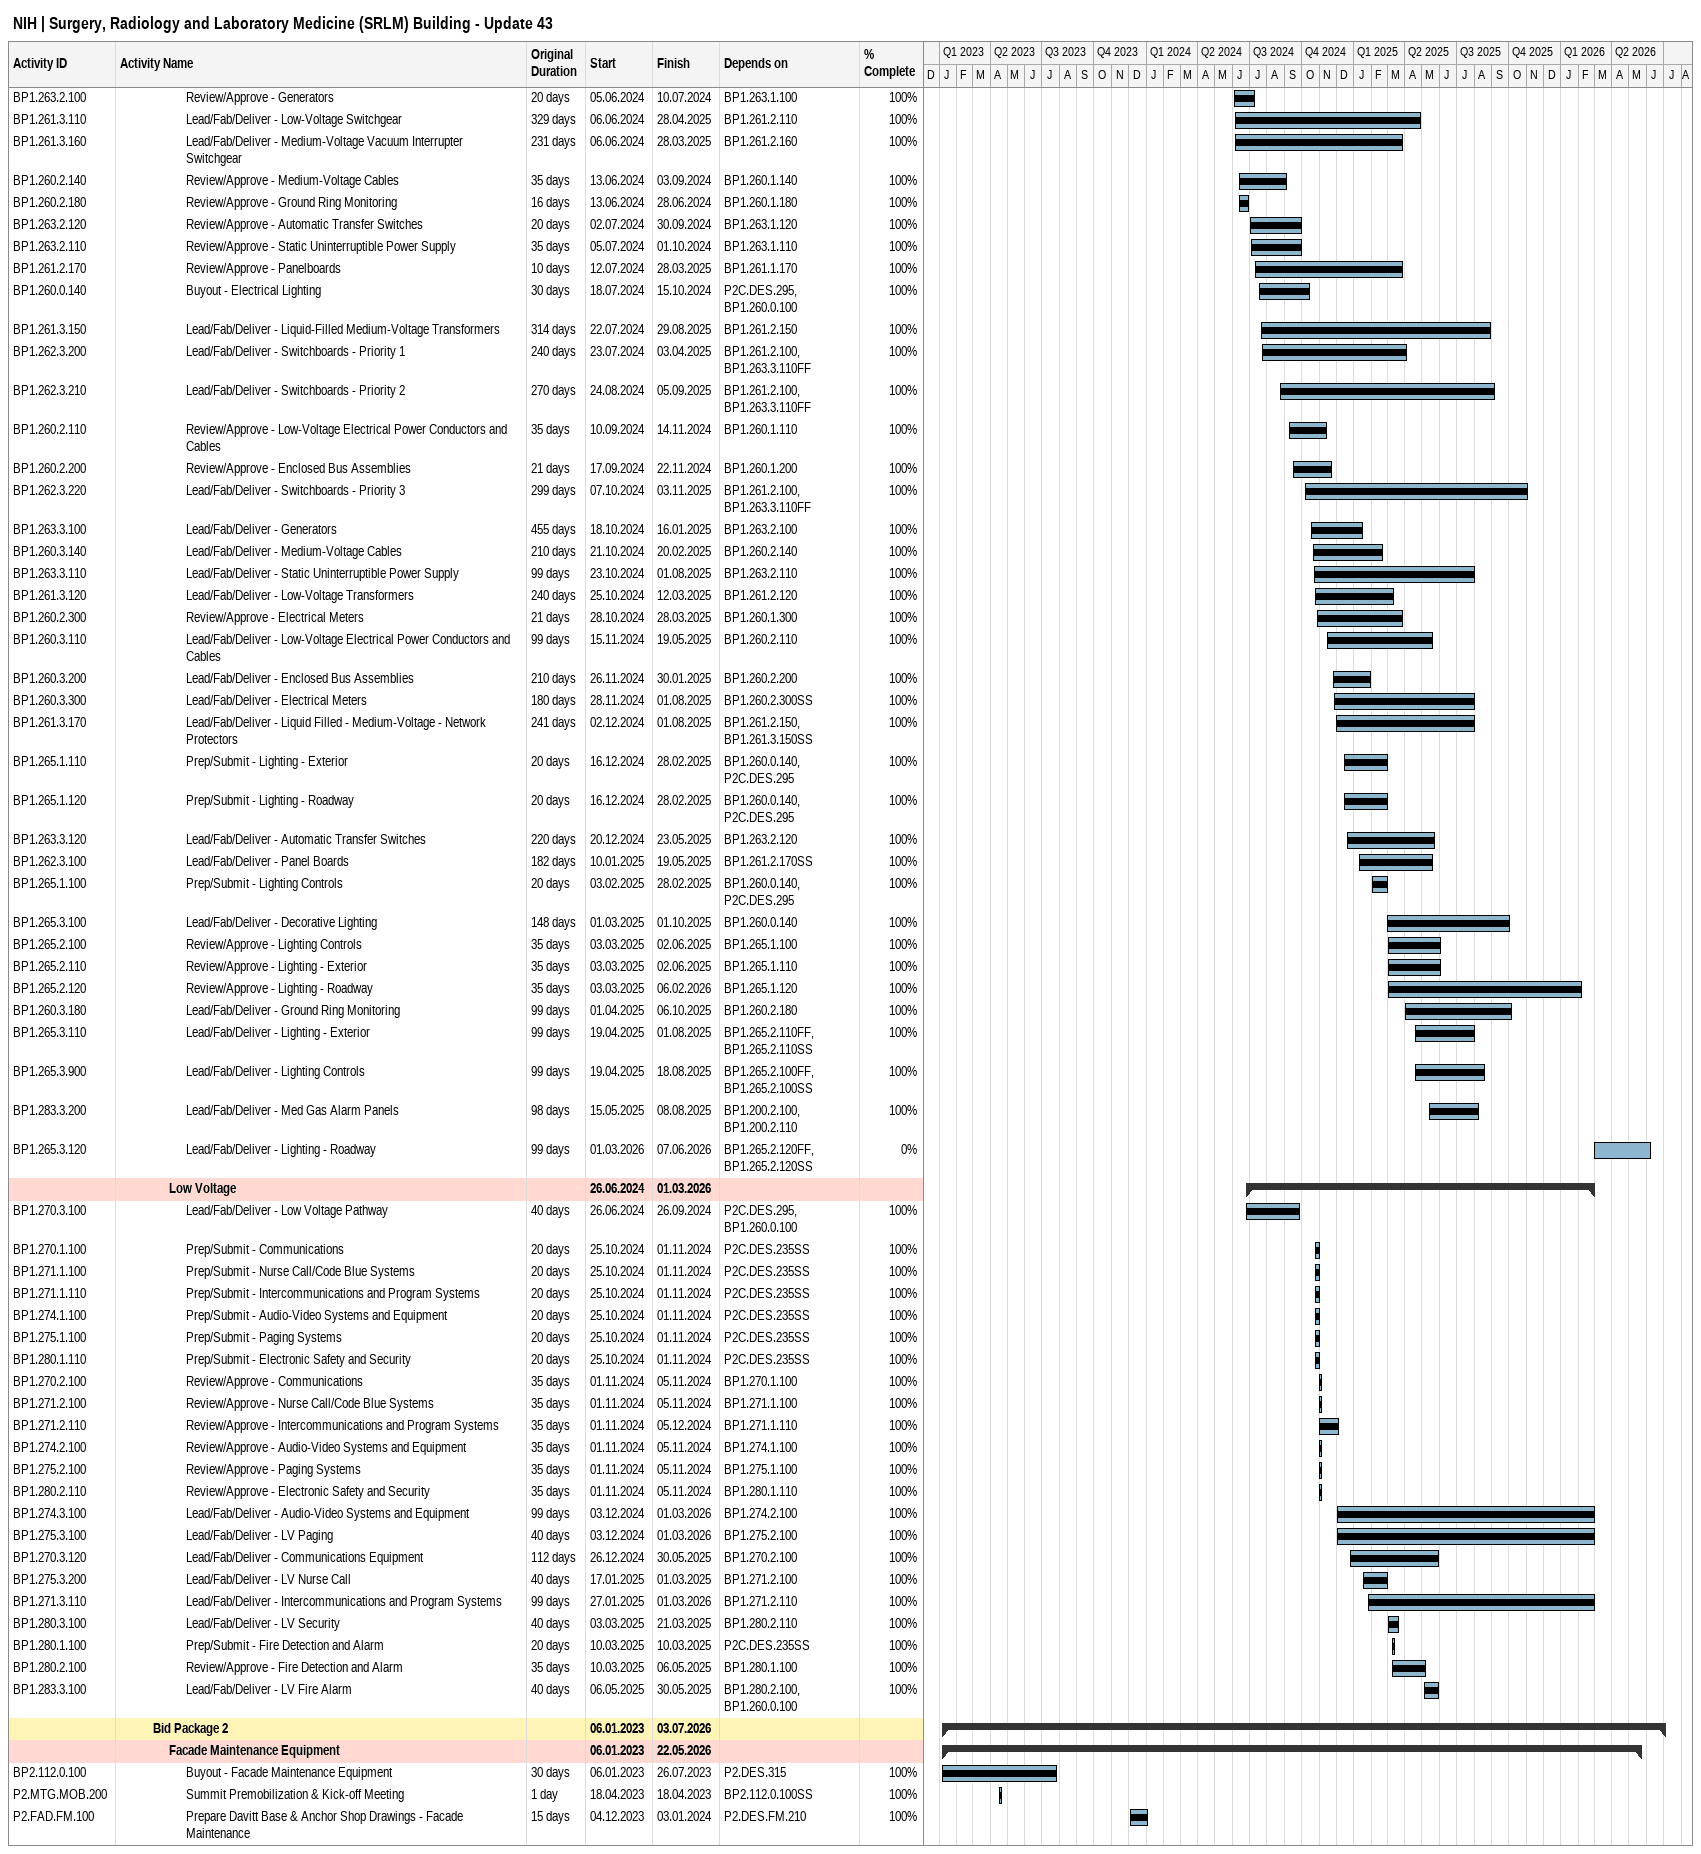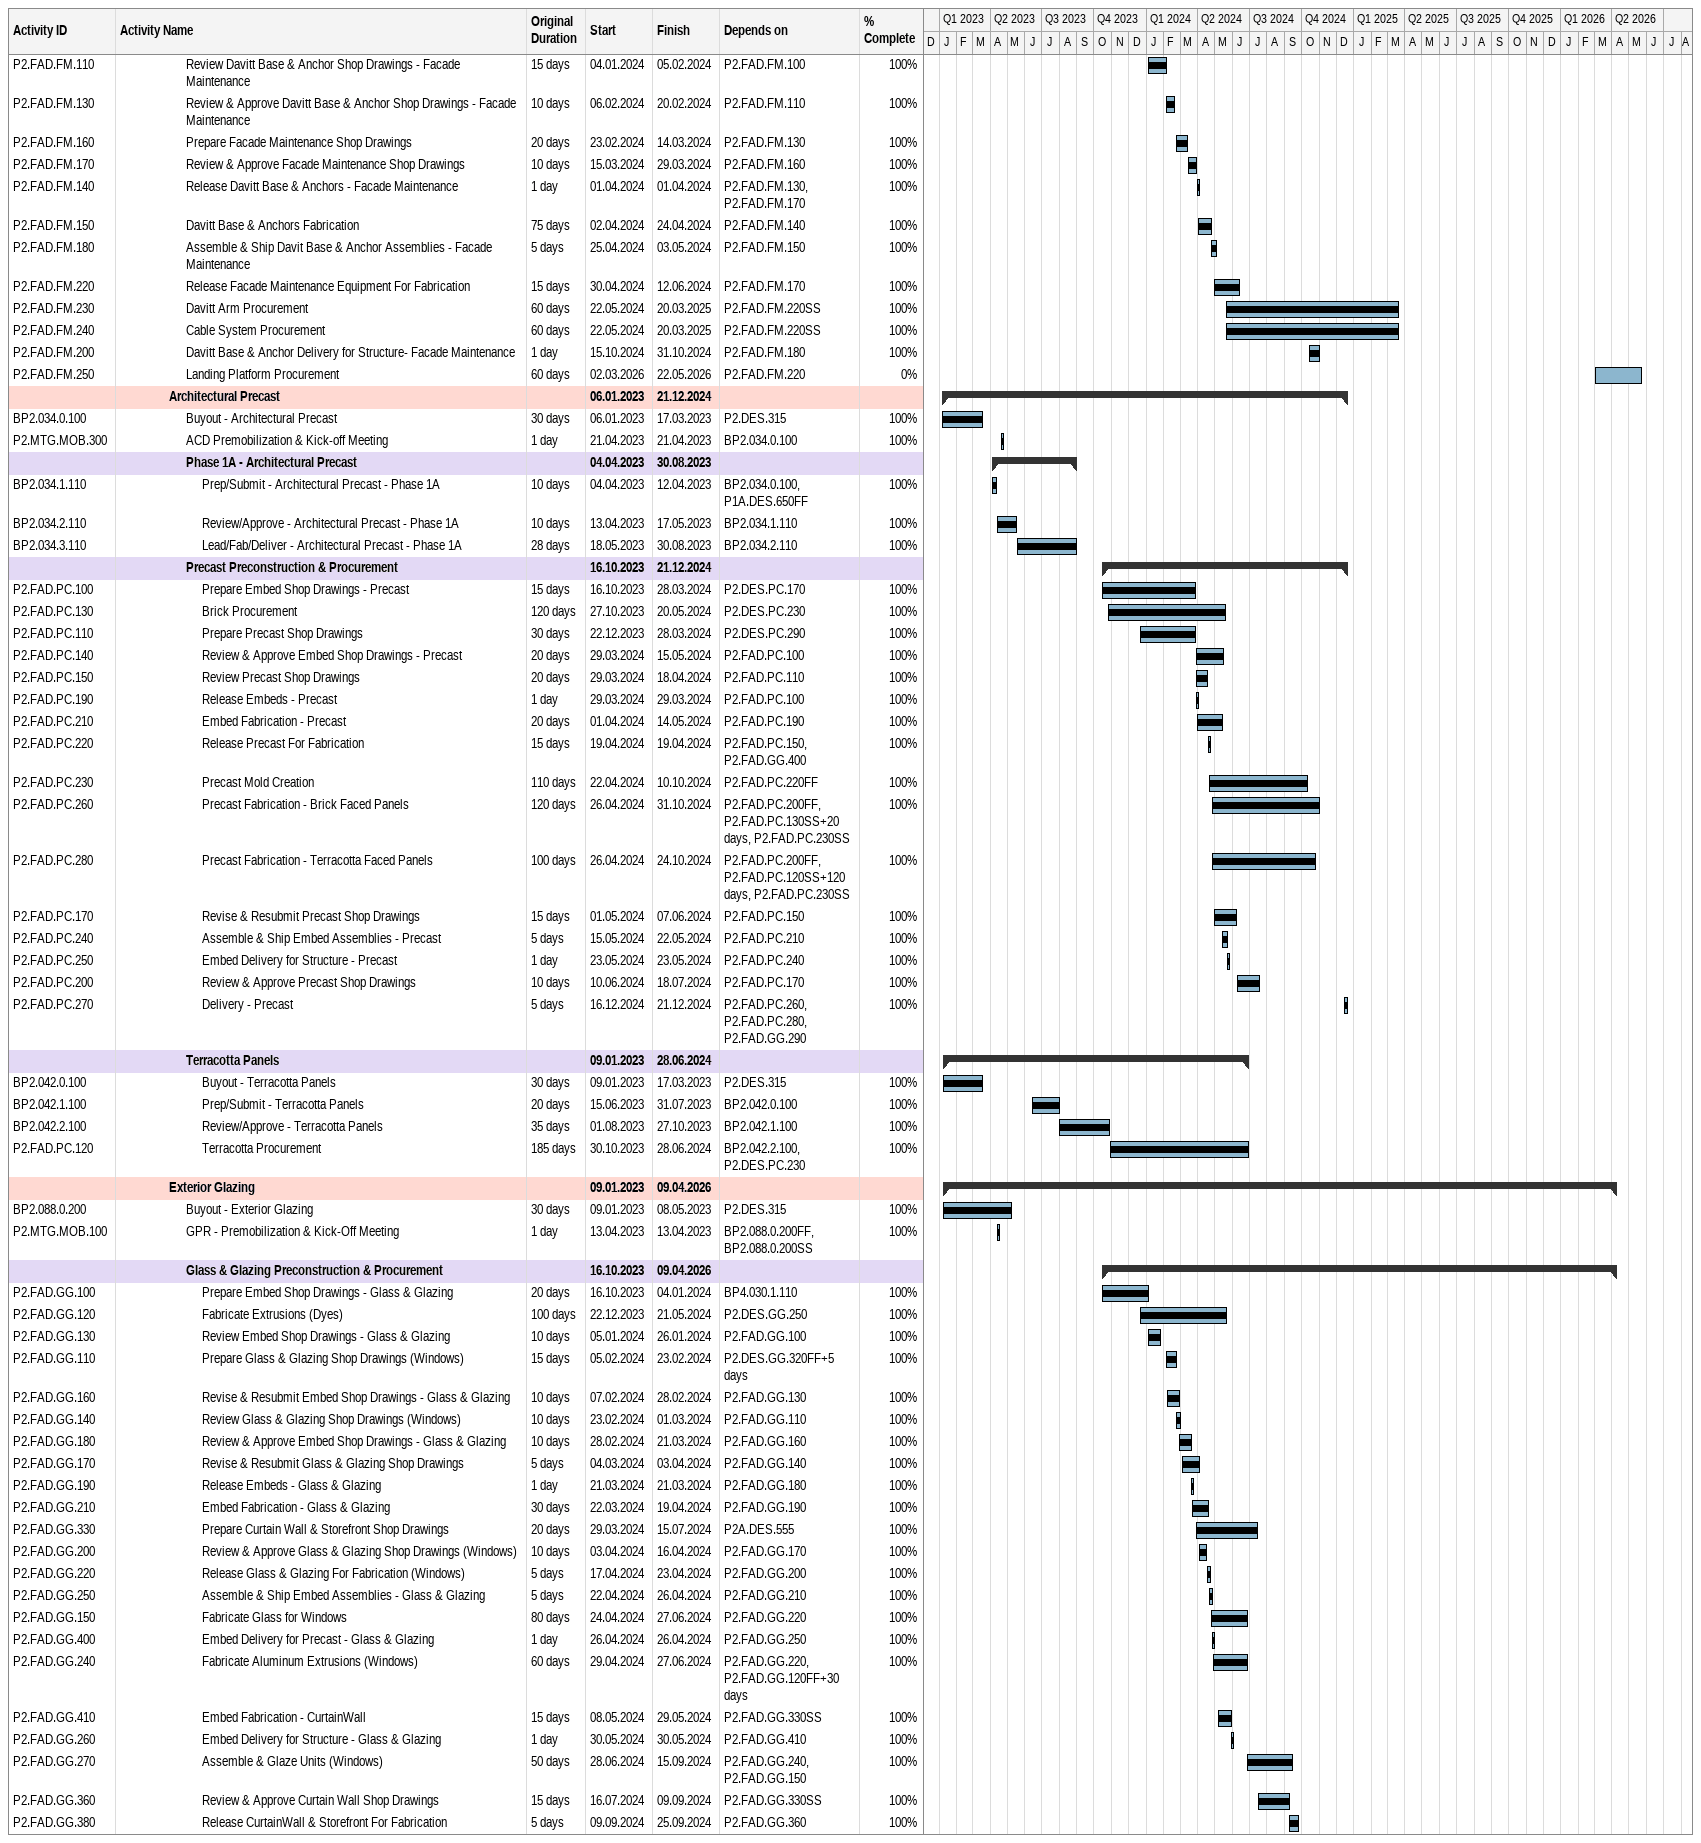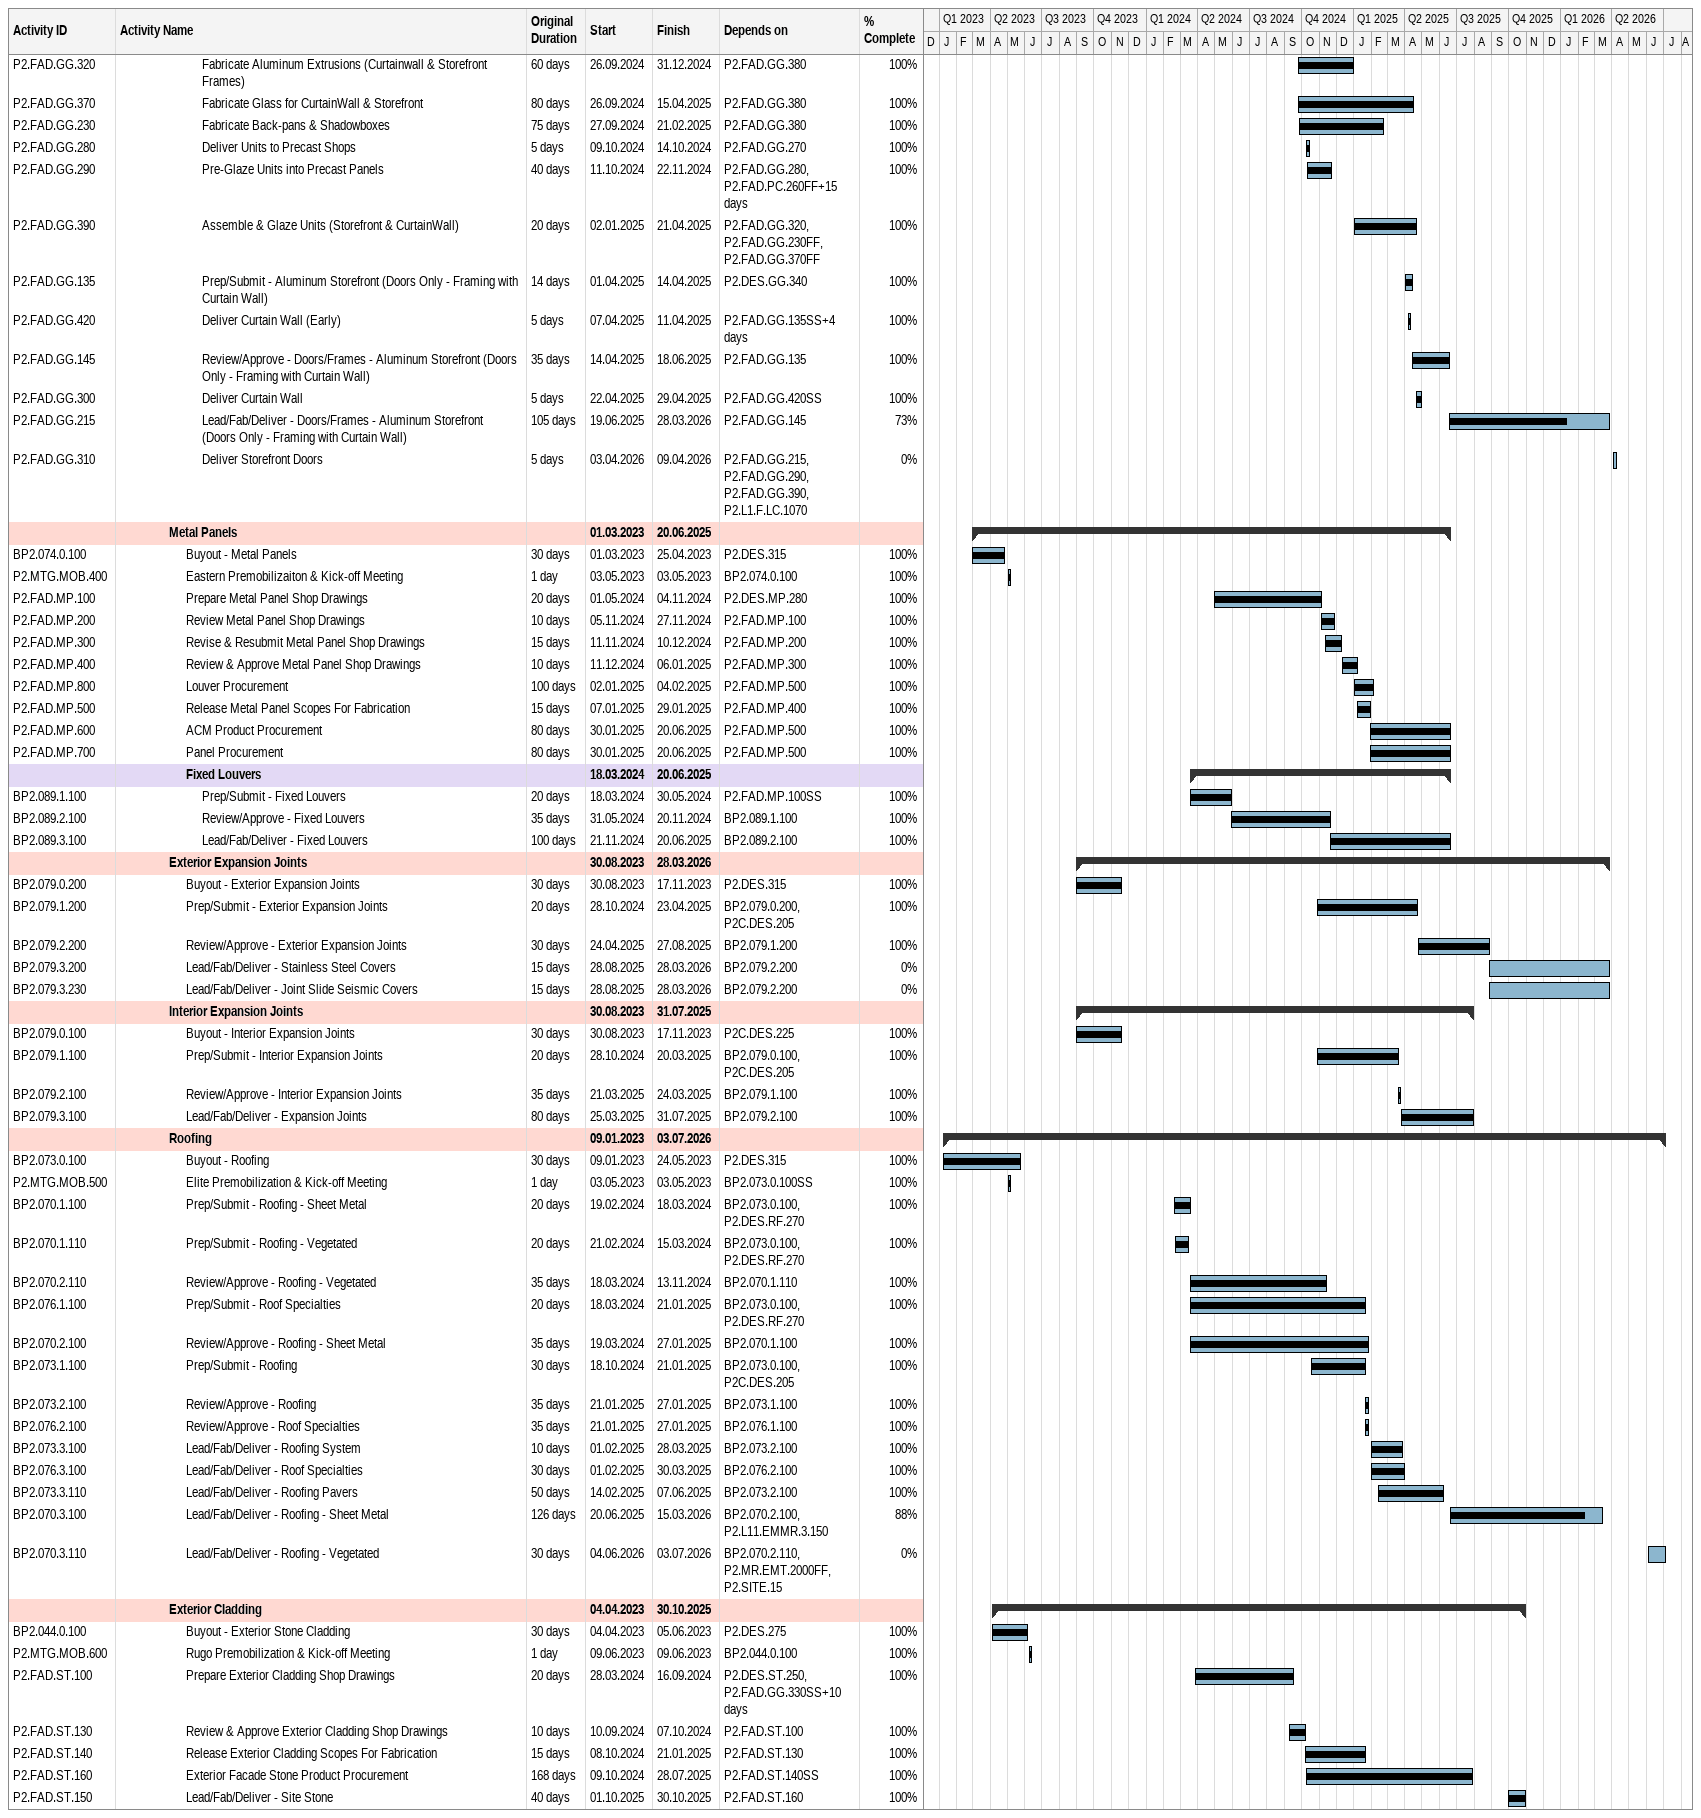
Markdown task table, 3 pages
NIH | Surgery, Radiology and Laboratory Medicine (SRLM) Building - Update 43

| ID | Level | Task | Original duration | Start | Finish | Predecessors | % complete |
|---|---|---|---|---|---|---|---|
| BP1.263.2.100 | 5 | Review/Approve - Generators | 20d | 2024-06-05 | 2024-07-10 | BP1.263.1.100 | 100 |
| BP1.261.3.110 | 5 | Lead/Fab/Deliver - Low-Voltage Switchgear | 329d | 2024-06-06 | 2025-04-28 | BP1.261.2.110 | 100 |
| BP1.261.3.160 | 5 | Lead/Fab/Deliver - Medium-Voltage Vacuum Interrupter Switchgear | 231d | 2024-06-06 | 2025-03-28 | BP1.261.2.160 | 100 |
| BP1.260.2.140 | 5 | Review/Approve - Medium-Voltage Cables | 35d | 2024-06-13 | 2024-09-03 | BP1.260.1.140 | 100 |
| BP1.260.2.180 | 5 | Review/Approve - Ground Ring Monitoring | 16d | 2024-06-13 | 2024-06-28 | BP1.260.1.180 | 100 |
| BP1.263.2.120 | 5 | Review/Approve - Automatic Transfer Switches | 20d | 2024-07-02 | 2024-09-30 | BP1.263.1.120 | 100 |
| BP1.263.2.110 | 5 | Review/Approve - Static Uninterruptible Power Supply | 35d | 2024-07-05 | 2024-10-01 | BP1.263.1.110 | 100 |
| BP1.261.2.170 | 5 | Review/Approve - Panelboards | 10d | 2024-07-12 | 2025-03-28 | BP1.261.1.170 | 100 |
| BP1.260.0.140 | 5 | Buyout - Electrical Lighting | 30d | 2024-07-18 | 2024-10-15 | P2C.DES.295, BP1.260.0.100 | 100 |
| BP1.261.3.150 | 5 | Lead/Fab/Deliver - Liquid-Filled Medium-Voltage Transformers | 314d | 2024-07-22 | 2025-08-29 | BP1.261.2.150 | 100 |
| BP1.262.3.200 | 5 | Lead/Fab/Deliver - Switchboards - Priority 1 | 240d | 2024-07-23 | 2025-04-03 | BP1.261.2.100, BP1.263.3.110FF | 100 |
| BP1.262.3.210 | 5 | Lead/Fab/Deliver - Switchboards - Priority 2 | 270d | 2024-08-24 | 2025-09-05 | BP1.261.2.100, BP1.263.3.110FF | 100 |
| BP1.260.2.110 | 5 | Review/Approve - Low-Voltage Electrical Power Conductors and Cables | 35d | 2024-09-10 | 2024-11-14 | BP1.260.1.110 | 100 |
| BP1.260.2.200 | 5 | Review/Approve - Enclosed Bus Assemblies | 21d | 2024-09-17 | 2024-11-22 | BP1.260.1.200 | 100 |
| BP1.262.3.220 | 5 | Lead/Fab/Deliver - Switchboards - Priority 3 | 299d | 2024-10-07 | 2025-11-03 | BP1.261.2.100, BP1.263.3.110FF | 100 |
| BP1.263.3.100 | 5 | Lead/Fab/Deliver - Generators | 455d | 2024-10-18 | 2025-01-16 | BP1.263.2.100 | 100 |
| BP1.260.3.140 | 5 | Lead/Fab/Deliver - Medium-Voltage Cables | 210d | 2024-10-21 | 2025-02-20 | BP1.260.2.140 | 100 |
| BP1.263.3.110 | 5 | Lead/Fab/Deliver - Static Uninterruptible Power Supply | 99d | 2024-10-23 | 2025-08-01 | BP1.263.2.110 | 100 |
| BP1.261.3.120 | 5 | Lead/Fab/Deliver - Low-Voltage Transformers | 240d | 2024-10-25 | 2025-03-12 | BP1.261.2.120 | 100 |
| BP1.260.2.300 | 5 | Review/Approve - Electrical Meters | 21d | 2024-10-28 | 2025-03-28 | BP1.260.1.300 | 100 |
| BP1.260.3.110 | 5 | Lead/Fab/Deliver - Low-Voltage Electrical Power Conductors and Cables | 99d | 2024-11-15 | 2025-05-19 | BP1.260.2.110 | 100 |
| BP1.260.3.200 | 5 | Lead/Fab/Deliver - Enclosed Bus Assemblies | 210d | 2024-11-26 | 2025-01-30 | BP1.260.2.200 | 100 |
| BP1.260.3.300 | 5 | Lead/Fab/Deliver - Electrical Meters | 180d | 2024-11-28 | 2025-08-01 | BP1.260.2.300SS | 100 |
| BP1.261.3.170 | 5 | Lead/Fab/Deliver - Liquid Filled - Medium-Voltage - Network Protectors | 241d | 2024-12-02 | 2025-08-01 | BP1.261.2.150, BP1.261.3.150SS | 100 |
| BP1.265.1.110 | 5 | Prep/Submit - Lighting - Exterior | 20d | 2024-12-16 | 2025-02-28 | BP1.260.0.140, P2C.DES.295 | 100 |
| BP1.265.1.120 | 5 | Prep/Submit - Lighting - Roadway | 20d | 2024-12-16 | 2025-02-28 | BP1.260.0.140, P2C.DES.295 | 100 |
| BP1.263.3.120 | 5 | Lead/Fab/Deliver - Automatic Transfer Switches | 220d | 2024-12-20 | 2025-05-23 | BP1.263.2.120 | 100 |
| BP1.262.3.100 | 5 | Lead/Fab/Deliver - Panel Boards | 182d | 2025-01-10 | 2025-05-19 | BP1.261.2.170SS | 100 |
| BP1.265.1.100 | 5 | Prep/Submit - Lighting Controls | 20d | 2025-02-03 | 2025-02-28 | BP1.260.0.140, P2C.DES.295 | 100 |
| BP1.265.3.100 | 5 | Lead/Fab/Deliver - Decorative Lighting | 148d | 2025-03-01 | 2025-10-01 | BP1.260.0.140 | 100 |
| BP1.265.2.100 | 5 | Review/Approve - Lighting Controls | 35d | 2025-03-03 | 2025-06-02 | BP1.265.1.100 | 100 |
| BP1.265.2.110 | 5 | Review/Approve - Lighting - Exterior | 35d | 2025-03-03 | 2025-06-02 | BP1.265.1.110 | 100 |
| BP1.265.2.120 | 5 | Review/Approve - Lighting - Roadway | 35d | 2025-03-03 | 2026-02-06 | BP1.265.1.120 | 100 |
| BP1.260.3.180 | 5 | Lead/Fab/Deliver - Ground Ring Monitoring | 99d | 2025-04-01 | 2025-10-06 | BP1.260.2.180 | 100 |
| BP1.265.3.110 | 5 | Lead/Fab/Deliver - Lighting - Exterior | 99d | 2025-04-19 | 2025-08-01 | BP1.265.2.110FF, BP1.265.2.110SS | 100 |
| BP1.265.3.900 | 5 | Lead/Fab/Deliver - Lighting Controls | 99d | 2025-04-19 | 2025-08-18 | BP1.265.2.100FF, BP1.265.2.100SS | 100 |
| BP1.283.3.200 | 5 | Lead/Fab/Deliver - Med Gas Alarm Panels | 98d | 2025-05-15 | 2025-08-08 | BP1.200.2.100, BP1.200.2.110 | 100 |
| BP1.265.3.120 | 5 | Lead/Fab/Deliver - Lighting - Roadway | 99d | 2026-03-01 | 2026-06-07 | BP1.265.2.120FF, BP1.265.2.120SS | 0 |
|  | 4 | **Low Voltage** |  | 2024-06-26 | 2026-03-01 |  |  |
| BP1.270.3.100 | 5 | Lead/Fab/Deliver - Low Voltage Pathway | 40d | 2024-06-26 | 2024-09-26 | P2C.DES.295, BP1.260.0.100 | 100 |
| BP1.270.1.100 | 5 | Prep/Submit - Communications | 20d | 2024-10-25 | 2024-11-01 | P2C.DES.235SS | 100 |
| BP1.271.1.100 | 5 | Prep/Submit - Nurse Call/Code Blue Systems | 20d | 2024-10-25 | 2024-11-01 | P2C.DES.235SS | 100 |
| BP1.271.1.110 | 5 | Prep/Submit - Intercommunications and Program Systems | 20d | 2024-10-25 | 2024-11-01 | P2C.DES.235SS | 100 |
| BP1.274.1.100 | 5 | Prep/Submit - Audio-Video Systems and Equipment | 20d | 2024-10-25 | 2024-11-01 | P2C.DES.235SS | 100 |
| BP1.275.1.100 | 5 | Prep/Submit - Paging Systems | 20d | 2024-10-25 | 2024-11-01 | P2C.DES.235SS | 100 |
| BP1.280.1.110 | 5 | Prep/Submit - Electronic Safety and Security | 20d | 2024-10-25 | 2024-11-01 | P2C.DES.235SS | 100 |
| BP1.270.2.100 | 5 | Review/Approve - Communications | 35d | 2024-11-01 | 2024-11-05 | BP1.270.1.100 | 100 |
| BP1.271.2.100 | 5 | Review/Approve - Nurse Call/Code Blue Systems | 35d | 2024-11-01 | 2024-11-05 | BP1.271.1.100 | 100 |
| BP1.271.2.110 | 5 | Review/Approve - Intercommunications and Program Systems | 35d | 2024-11-01 | 2024-12-05 | BP1.271.1.110 | 100 |
| BP1.274.2.100 | 5 | Review/Approve - Audio-Video Systems and Equipment | 35d | 2024-11-01 | 2024-11-05 | BP1.274.1.100 | 100 |
| BP1.275.2.100 | 5 | Review/Approve - Paging Systems | 35d | 2024-11-01 | 2024-11-05 | BP1.275.1.100 | 100 |
| BP1.280.2.110 | 5 | Review/Approve - Electronic Safety and Security | 35d | 2024-11-01 | 2024-11-05 | BP1.280.1.110 | 100 |
| BP1.274.3.100 | 5 | Lead/Fab/Deliver - Audio-Video Systems and Equipment | 99d | 2024-12-03 | 2026-03-01 | BP1.274.2.100 | 100 |
| BP1.275.3.100 | 5 | Lead/Fab/Deliver - LV Paging | 40d | 2024-12-03 | 2026-03-01 | BP1.275.2.100 | 100 |
| BP1.270.3.120 | 5 | Lead/Fab/Deliver - Communications Equipment | 112d | 2024-12-26 | 2025-05-30 | BP1.270.2.100 | 100 |
| BP1.275.3.200 | 5 | Lead/Fab/Deliver - LV Nurse Call | 40d | 2025-01-17 | 2025-03-01 | BP1.271.2.100 | 100 |
| BP1.271.3.110 | 5 | Lead/Fab/Deliver - Intercommunications and Program Systems | 99d | 2025-01-27 | 2026-03-01 | BP1.271.2.110 | 100 |
| BP1.280.3.100 | 5 | Lead/Fab/Deliver - LV Security | 40d | 2025-03-03 | 2025-03-21 | BP1.280.2.110 | 100 |
| BP1.280.1.100 | 5 | Prep/Submit - Fire Detection and Alarm | 20d | 2025-03-10 | 2025-03-10 | P2C.DES.235SS | 100 |
| BP1.280.2.100 | 5 | Review/Approve - Fire Detection and Alarm | 35d | 2025-03-10 | 2025-05-06 | BP1.280.1.100 | 100 |
| BP1.283.3.100 | 5 | Lead/Fab/Deliver - LV Fire Alarm | 40d | 2025-05-06 | 2025-05-30 | BP1.280.2.100, BP1.260.0.100 | 100 |
|  | 3 | **Bid Package 2** |  | 2023-01-06 | 2026-07-03 |  |  |
|  | 4 | **Facade Maintenance Equipment** |  | 2023-01-06 | 2026-05-22 |  |  |
| BP2.112.0.100 | 5 | Buyout - Facade Maintenance Equipment | 30d | 2023-01-06 | 2023-07-26 | P2.DES.315 | 100 |
| P2.MTG.MOB.200 | 5 | Summit Premobilization & Kick-off Meeting | 1d | 2023-04-18 | 2023-04-18 | BP2.112.0.100SS | 100 |
| P2.FAD.FM.100 | 5 | Prepare Davitt Base & Anchor Shop Drawings - Facade Maintenance | 15d | 2023-12-04 | 2024-01-03 | P2.DES.FM.210 | 100 |
| P2.FAD.FM.110 | 5 | Review Davitt Base & Anchor Shop Drawings - Facade Maintenance | 15d | 2024-01-04 | 2024-02-05 | P2.FAD.FM.100 | 100 |
| P2.FAD.FM.130 | 5 | Review & Approve Davitt Base & Anchor Shop Drawings - Facade Maintenance | 10d | 2024-02-06 | 2024-02-20 | P2.FAD.FM.110 | 100 |
| P2.FAD.FM.160 | 5 | Prepare Facade Maintenance Shop Drawings | 20d | 2024-02-23 | 2024-03-14 | P2.FAD.FM.130 | 100 |
| P2.FAD.FM.170 | 5 | Review & Approve Facade Maintenance Shop Drawings | 10d | 2024-03-15 | 2024-03-29 | P2.FAD.FM.160 | 100 |
| P2.FAD.FM.140 | 5 | Release Davitt Base & Anchors - Facade Maintenance | 1d | 2024-04-01 | 2024-04-01 | P2.FAD.FM.130, P2.FAD.FM.170 | 100 |
| P2.FAD.FM.150 | 5 | Davitt Base & Anchors Fabrication | 75d | 2024-04-02 | 2024-04-24 | P2.FAD.FM.140 | 100 |
| P2.FAD.FM.180 | 5 | Assemble & Ship Davit Base & Anchor Assemblies - Facade Maintenance | 5d | 2024-04-25 | 2024-05-03 | P2.FAD.FM.150 | 100 |
| P2.FAD.FM.220 | 5 | Release Facade Maintenance Equipment For Fabrication | 15d | 2024-04-30 | 2024-06-12 | P2.FAD.FM.170 | 100 |
| P2.FAD.FM.230 | 5 | Davitt Arm Procurement | 60d | 2024-05-22 | 2025-03-20 | P2.FAD.FM.220SS | 100 |
| P2.FAD.FM.240 | 5 | Cable System Procurement | 60d | 2024-05-22 | 2025-03-20 | P2.FAD.FM.220SS | 100 |
| P2.FAD.FM.200 | 5 | Davitt Base & Anchor Delivery for Structure- Facade Maintenance | 1d | 2024-10-15 | 2024-10-31 | P2.FAD.FM.180 | 100 |
| P2.FAD.FM.250 | 5 | Landing Platform Procurement | 60d | 2026-03-02 | 2026-05-22 | P2.FAD.FM.220 | 0 |
|  | 4 | **Architectural Precast** |  | 2023-01-06 | 2024-12-21 |  |  |
| BP2.034.0.100 | 5 | Buyout - Architectural Precast | 30d | 2023-01-06 | 2023-03-17 | P2.DES.315 | 100 |
| P2.MTG.MOB.300 | 5 | ACD Premobilization & Kick-off Meeting | 1d | 2023-04-21 | 2023-04-21 | BP2.034.0.100 | 100 |
|  | 5 | **Phase 1A - Architectural Precast** |  | 2023-04-04 | 2023-08-30 |  |  |
| BP2.034.1.110 | 6 | Prep/Submit - Architectural Precast - Phase 1A | 10d | 2023-04-04 | 2023-04-12 | BP2.034.0.100, P1A.DES.650FF | 100 |
| BP2.034.2.110 | 6 | Review/Approve - Architectural Precast - Phase 1A | 10d | 2023-04-13 | 2023-05-17 | BP2.034.1.110 | 100 |
| BP2.034.3.110 | 6 | Lead/Fab/Deliver - Architectural Precast - Phase 1A | 28d | 2023-05-18 | 2023-08-30 | BP2.034.2.110 | 100 |
|  | 5 | **Precast Preconstruction & Procurement** |  | 2023-10-16 | 2024-12-21 |  |  |
| P2.FAD.PC.100 | 6 | Prepare Embed Shop Drawings - Precast | 15d | 2023-10-16 | 2024-03-28 | P2.DES.PC.170 | 100 |
| P2.FAD.PC.130 | 6 | Brick Procurement | 120d | 2023-10-27 | 2024-05-20 | P2.DES.PC.230 | 100 |
| P2.FAD.PC.110 | 6 | Prepare Precast Shop Drawings | 30d | 2023-12-22 | 2024-03-28 | P2.DES.PC.290 | 100 |
| P2.FAD.PC.140 | 6 | Review & Approve Embed Shop Drawings - Precast | 20d | 2024-03-29 | 2024-05-15 | P2.FAD.PC.100 | 100 |
| P2.FAD.PC.150 | 6 | Review Precast Shop Drawings | 20d | 2024-03-29 | 2024-04-18 | P2.FAD.PC.110 | 100 |
| P2.FAD.PC.190 | 6 | Release Embeds - Precast | 1d | 2024-03-29 | 2024-03-29 | P2.FAD.PC.100 | 100 |
| P2.FAD.PC.210 | 6 | Embed Fabrication - Precast | 20d | 2024-04-01 | 2024-05-14 | P2.FAD.PC.190 | 100 |
| P2.FAD.PC.220 | 6 | Release Precast For Fabrication | 15d | 2024-04-19 | 2024-04-19 | P2.FAD.PC.150, P2.FAD.GG.400 | 100 |
| P2.FAD.PC.230 | 6 | Precast Mold Creation | 110d | 2024-04-22 | 2024-10-10 | P2.FAD.PC.220FF | 100 |
| P2.FAD.PC.260 | 6 | Precast Fabrication - Brick Faced Panels | 120d | 2024-04-26 | 2024-10-31 | P2.FAD.PC.200FF, P2.FAD.PC.130SS+20d, P2.FAD.PC.230SS | 100 |
| P2.FAD.PC.280 | 6 | Precast Fabrication - Terracotta Faced Panels | 100d | 2024-04-26 | 2024-10-24 | P2.FAD.PC.200FF, P2.FAD.PC.120SS+120d, P2.FAD.PC.230SS | 100 |
| P2.FAD.PC.170 | 6 | Revise & Resubmit Precast Shop Drawings | 15d | 2024-05-01 | 2024-06-07 | P2.FAD.PC.150 | 100 |
| P2.FAD.PC.240 | 6 | Assemble & Ship Embed Assemblies - Precast | 5d | 2024-05-15 | 2024-05-22 | P2.FAD.PC.210 | 100 |
| P2.FAD.PC.250 | 6 | Embed Delivery for Structure - Precast | 1d | 2024-05-23 | 2024-05-23 | P2.FAD.PC.240 | 100 |
| P2.FAD.PC.200 | 6 | Review & Approve Precast Shop Drawings | 10d | 2024-06-10 | 2024-07-18 | P2.FAD.PC.170 | 100 |
| P2.FAD.PC.270 | 6 | Delivery - Precast | 5d | 2024-12-16 | 2024-12-21 | P2.FAD.PC.260, P2.FAD.PC.280, P2.FAD.GG.290 | 100 |
|  | 5 | **Terracotta Panels** |  | 2023-01-09 | 2024-06-28 |  |  |
| BP2.042.0.100 | 6 | Buyout - Terracotta Panels | 30d | 2023-01-09 | 2023-03-17 | P2.DES.315 | 100 |
| BP2.042.1.100 | 6 | Prep/Submit - Terracotta Panels | 20d | 2023-06-15 | 2023-07-31 | BP2.042.0.100 | 100 |
| BP2.042.2.100 | 6 | Review/Approve - Terracotta Panels | 35d | 2023-08-01 | 2023-10-27 | BP2.042.1.100 | 100 |
| P2.FAD.PC.120 | 6 | Terracotta Procurement | 185d | 2023-10-30 | 2024-06-28 | BP2.042.2.100, P2.DES.PC.230 | 100 |
|  | 4 | **Exterior Glazing** |  | 2023-01-09 | 2026-04-09 |  |  |
| BP2.088.0.200 | 5 | Buyout - Exterior Glazing | 30d | 2023-01-09 | 2023-05-08 | P2.DES.315 | 100 |
| P2.MTG.MOB.100 | 5 | GPR - Premobilization & Kick-Off Meeting | 1d | 2023-04-13 | 2023-04-13 | BP2.088.0.200FF, BP2.088.0.200SS | 100 |
|  | 5 | **Glass & Glazing Preconstruction & Procurement** |  | 2023-10-16 | 2026-04-09 |  |  |
| P2.FAD.GG.100 | 6 | Prepare Embed Shop Drawings - Glass & Glazing | 20d | 2023-10-16 | 2024-01-04 | BP4.030.1.110 | 100 |
| P2.FAD.GG.120 | 6 | Fabricate Extrusions (Dyes) | 100d | 2023-12-22 | 2024-05-21 | P2.DES.GG.250 | 100 |
| P2.FAD.GG.130 | 6 | Review Embed Shop Drawings - Glass & Glazing | 10d | 2024-01-05 | 2024-01-26 | P2.FAD.GG.100 | 100 |
| P2.FAD.GG.110 | 6 | Prepare Glass & Glazing Shop Drawings (Windows) | 15d | 2024-02-05 | 2024-02-23 | P2.DES.GG.320FF+5d | 100 |
| P2.FAD.GG.160 | 6 | Revise & Resubmit Embed Shop Drawings - Glass & Glazing | 10d | 2024-02-07 | 2024-02-28 | P2.FAD.GG.130 | 100 |
| P2.FAD.GG.140 | 6 | Review Glass & Glazing Shop Drawings (Windows) | 10d | 2024-02-23 | 2024-03-01 | P2.FAD.GG.110 | 100 |
| P2.FAD.GG.180 | 6 | Review & Approve Embed Shop Drawings - Glass & Glazing | 10d | 2024-02-28 | 2024-03-21 | P2.FAD.GG.160 | 100 |
| P2.FAD.GG.170 | 6 | Revise & Resubmit Glass & Glazing Shop Drawings | 5d | 2024-03-04 | 2024-04-03 | P2.FAD.GG.140 | 100 |
| P2.FAD.GG.190 | 6 | Release Embeds - Glass & Glazing | 1d | 2024-03-21 | 2024-03-21 | P2.FAD.GG.180 | 100 |
| P2.FAD.GG.210 | 6 | Embed Fabrication - Glass & Glazing | 30d | 2024-03-22 | 2024-04-19 | P2.FAD.GG.190 | 100 |
| P2.FAD.GG.330 | 6 | Prepare Curtain Wall & Storefront Shop Drawings | 20d | 2024-03-29 | 2024-07-15 | P2A.DES.555 | 100 |
| P2.FAD.GG.200 | 6 | Review & Approve Glass & Glazing Shop Drawings (Windows) | 10d | 2024-04-03 | 2024-04-16 | P2.FAD.GG.170 | 100 |
| P2.FAD.GG.220 | 6 | Release Glass & Glazing For Fabrication (Windows) | 5d | 2024-04-17 | 2024-04-23 | P2.FAD.GG.200 | 100 |
| P2.FAD.GG.250 | 6 | Assemble & Ship Embed Assemblies - Glass & Glazing | 5d | 2024-04-22 | 2024-04-26 | P2.FAD.GG.210 | 100 |
| P2.FAD.GG.150 | 6 | Fabricate Glass for Windows | 80d | 2024-04-24 | 2024-06-27 | P2.FAD.GG.220 | 100 |
| P2.FAD.GG.400 | 6 | Embed Delivery for Precast - Glass & Glazing | 1d | 2024-04-26 | 2024-04-26 | P2.FAD.GG.250 | 100 |
| P2.FAD.GG.240 | 6 | Fabricate Aluminum Extrusions (Windows) | 60d | 2024-04-29 | 2024-06-27 | P2.FAD.GG.220, P2.FAD.GG.120FF+30d | 100 |
| P2.FAD.GG.410 | 6 | Embed Fabrication - CurtainWall | 15d | 2024-05-08 | 2024-05-29 | P2.FAD.GG.330SS | 100 |
| P2.FAD.GG.260 | 6 | Embed Delivery for Structure - Glass & Glazing | 1d | 2024-05-30 | 2024-05-30 | P2.FAD.GG.410 | 100 |
| P2.FAD.GG.270 | 6 | Assemble & Glaze Units (Windows) | 50d | 2024-06-28 | 2024-09-15 | P2.FAD.GG.240, P2.FAD.GG.150 | 100 |
| P2.FAD.GG.360 | 6 | Review & Approve Curtain Wall Shop Drawings | 15d | 2024-07-16 | 2024-09-09 | P2.FAD.GG.330SS | 100 |
| P2.FAD.GG.380 | 6 | Release CurtainWall & Storefront For Fabrication | 5d | 2024-09-09 | 2024-09-25 | P2.FAD.GG.360 | 100 |
| P2.FAD.GG.320 | 6 | Fabricate Aluminum Extrusions (Curtainwall & Storefront Frames) | 60d | 2024-09-26 | 2024-12-31 | P2.FAD.GG.380 | 100 |
| P2.FAD.GG.370 | 6 | Fabricate Glass for CurtainWall & Storefront | 80d | 2024-09-26 | 2025-04-15 | P2.FAD.GG.380 | 100 |
| P2.FAD.GG.230 | 6 | Fabricate Back-pans & Shadowboxes | 75d | 2024-09-27 | 2025-02-21 | P2.FAD.GG.380 | 100 |
| P2.FAD.GG.280 | 6 | Deliver Units to Precast Shops | 5d | 2024-10-09 | 2024-10-14 | P2.FAD.GG.270 | 100 |
| P2.FAD.GG.290 | 6 | Pre-Glaze Units into Precast Panels | 40d | 2024-10-11 | 2024-11-22 | P2.FAD.GG.280, P2.FAD.PC.260FF+15d | 100 |
| P2.FAD.GG.390 | 6 | Assemble & Glaze Units (Storefront & CurtainWall) | 20d | 2025-01-02 | 2025-04-21 | P2.FAD.GG.320, P2.FAD.GG.230FF, P2.FAD.GG.370FF | 100 |
| P2.FAD.GG.135 | 6 | Prep/Submit - Aluminum Storefront (Doors Only - Framing with Curtain Wall) | 14d | 2025-04-01 | 2025-04-14 | P2.DES.GG.340 | 100 |
| P2.FAD.GG.420 | 6 | Deliver Curtain Wall (Early) | 5d | 2025-04-07 | 2025-04-11 | P2.FAD.GG.135SS+4d | 100 |
| P2.FAD.GG.145 | 6 | Review/Approve - Doors/Frames - Aluminum Storefront (Doors Only - Framing with Curtain Wall) | 35d | 2025-04-14 | 2025-06-18 | P2.FAD.GG.135 | 100 |
| P2.FAD.GG.300 | 6 | Deliver Curtain Wall | 5d | 2025-04-22 | 2025-04-29 | P2.FAD.GG.420SS | 100 |
| P2.FAD.GG.215 | 6 | Lead/Fab/Deliver - Doors/Frames - Aluminum Storefront (Doors Only - Framing with Curtain Wall) | 105d | 2025-06-19 | 2026-03-28 | P2.FAD.GG.145 | 73 |
| P2.FAD.GG.310 | 6 | Deliver Storefront Doors | 5d | 2026-04-03 | 2026-04-09 | P2.FAD.GG.215, P2.FAD.GG.290, P2.FAD.GG.390, P2.L1.F.LC.1070 | 0 |
|  | 4 | **Metal Panels** |  | 2023-03-01 | 2025-06-20 |  |  |
| BP2.074.0.100 | 5 | Buyout - Metal Panels | 30d | 2023-03-01 | 2023-04-25 | P2.DES.315 | 100 |
| P2.MTG.MOB.400 | 5 | Eastern Premobilizaiton & Kick-off Meeting | 1d | 2023-05-03 | 2023-05-03 | BP2.074.0.100 | 100 |
| P2.FAD.MP.100 | 5 | Prepare Metal Panel Shop Drawings | 20d | 2024-05-01 | 2024-11-04 | P2.DES.MP.280 | 100 |
| P2.FAD.MP.200 | 5 | Review Metal Panel Shop Drawings | 10d | 2024-11-05 | 2024-11-27 | P2.FAD.MP.100 | 100 |
| P2.FAD.MP.300 | 5 | Revise & Resubmit Metal Panel Shop Drawings | 15d | 2024-11-11 | 2024-12-10 | P2.FAD.MP.200 | 100 |
| P2.FAD.MP.400 | 5 | Review & Approve Metal Panel Shop Drawings | 10d | 2024-12-11 | 2025-01-06 | P2.FAD.MP.300 | 100 |
| P2.FAD.MP.800 | 5 | Louver Procurement | 100d | 2025-01-02 | 2025-02-04 | P2.FAD.MP.500 | 100 |
| P2.FAD.MP.500 | 5 | Release Metal Panel Scopes For Fabrication | 15d | 2025-01-07 | 2025-01-29 | P2.FAD.MP.400 | 100 |
| P2.FAD.MP.600 | 5 | ACM Product Procurement | 80d | 2025-01-30 | 2025-06-20 | P2.FAD.MP.500 | 100 |
| P2.FAD.MP.700 | 5 | Panel Procurement | 80d | 2025-01-30 | 2025-06-20 | P2.FAD.MP.500 | 100 |
|  | 5 | **Fixed Louvers** |  | 2024-03-18 | 2025-06-20 |  |  |
| BP2.089.1.100 | 6 | Prep/Submit - Fixed Louvers | 20d | 2024-03-18 | 2024-05-30 | P2.FAD.MP.100SS | 100 |
| BP2.089.2.100 | 6 | Review/Approve - Fixed Louvers | 35d | 2024-05-31 | 2024-11-20 | BP2.089.1.100 | 100 |
| BP2.089.3.100 | 6 | Lead/Fab/Deliver - Fixed Louvers | 100d | 2024-11-21 | 2025-06-20 | BP2.089.2.100 | 100 |
|  | 4 | **Exterior Expansion Joints** |  | 2023-08-30 | 2026-03-28 |  |  |
| BP2.079.0.200 | 5 | Buyout - Exterior Expansion Joints | 30d | 2023-08-30 | 2023-11-17 | P2.DES.315 | 100 |
| BP2.079.1.200 | 5 | Prep/Submit - Exterior Expansion Joints | 20d | 2024-10-28 | 2025-04-23 | BP2.079.0.200, P2C.DES.205 | 100 |
| BP2.079.2.200 | 5 | Review/Approve - Exterior Expansion Joints | 30d | 2025-04-24 | 2025-08-27 | BP2.079.1.200 | 100 |
| BP2.079.3.200 | 5 | Lead/Fab/Deliver - Stainless Steel Covers | 15d | 2025-08-28 | 2026-03-28 | BP2.079.2.200 | 0 |
| BP2.079.3.230 | 5 | Lead/Fab/Deliver - Joint Slide Seismic Covers | 15d | 2025-08-28 | 2026-03-28 | BP2.079.2.200 | 0 |
|  | 4 | **Interior Expansion Joints** |  | 2023-08-30 | 2025-07-31 |  |  |
| BP2.079.0.100 | 5 | Buyout - Interior Expansion Joints | 30d | 2023-08-30 | 2023-11-17 | P2C.DES.225 | 100 |
| BP2.079.1.100 | 5 | Prep/Submit - Interior Expansion Joints | 20d | 2024-10-28 | 2025-03-20 | BP2.079.0.100, P2C.DES.205 | 100 |
| BP2.079.2.100 | 5 | Review/Approve - Interior Expansion Joints | 35d | 2025-03-21 | 2025-03-24 | BP2.079.1.100 | 100 |
| BP2.079.3.100 | 5 | Lead/Fab/Deliver - Expansion Joints | 80d | 2025-03-25 | 2025-07-31 | BP2.079.2.100 | 100 |
|  | 4 | **Roofing** |  | 2023-01-09 | 2026-07-03 |  |  |
| BP2.073.0.100 | 5 | Buyout - Roofing | 30d | 2023-01-09 | 2023-05-24 | P2.DES.315 | 100 |
| P2.MTG.MOB.500 | 5 | Elite Premobilization & Kick-off Meeting | 1d | 2023-05-03 | 2023-05-03 | BP2.073.0.100SS | 100 |
| BP2.070.1.100 | 5 | Prep/Submit - Roofing - Sheet Metal | 20d | 2024-02-19 | 2024-03-18 | BP2.073.0.100, P2.DES.RF.270 | 100 |
| BP2.070.1.110 | 5 | Prep/Submit - Roofing - Vegetated | 20d | 2024-02-21 | 2024-03-15 | BP2.073.0.100, P2.DES.RF.270 | 100 |
| BP2.070.2.110 | 5 | Review/Approve - Roofing - Vegetated | 35d | 2024-03-18 | 2024-11-13 | BP2.070.1.110 | 100 |
| BP2.076.1.100 | 5 | Prep/Submit - Roof Specialties | 20d | 2024-03-18 | 2025-01-21 | BP2.073.0.100, P2.DES.RF.270 | 100 |
| BP2.070.2.100 | 5 | Review/Approve - Roofing - Sheet Metal | 35d | 2024-03-19 | 2025-01-27 | BP2.070.1.100 | 100 |
| BP2.073.1.100 | 5 | Prep/Submit - Roofing | 30d | 2024-10-18 | 2025-01-21 | BP2.073.0.100, P2C.DES.205 | 100 |
| BP2.073.2.100 | 5 | Review/Approve - Roofing | 35d | 2025-01-21 | 2025-01-27 | BP2.073.1.100 | 100 |
| BP2.076.2.100 | 5 | Review/Approve - Roof Specialties | 35d | 2025-01-21 | 2025-01-27 | BP2.076.1.100 | 100 |
| BP2.073.3.100 | 5 | Lead/Fab/Deliver - Roofing System | 10d | 2025-02-01 | 2025-03-28 | BP2.073.2.100 | 100 |
| BP2.076.3.100 | 5 | Lead/Fab/Deliver - Roof Specialties | 30d | 2025-02-01 | 2025-03-30 | BP2.076.2.100 | 100 |
| BP2.073.3.110 | 5 | Lead/Fab/Deliver - Roofing Pavers | 50d | 2025-02-14 | 2025-06-07 | BP2.073.2.100 | 100 |
| BP2.070.3.100 | 5 | Lead/Fab/Deliver - Roofing - Sheet Metal | 126d | 2025-06-20 | 2026-03-15 | BP2.070.2.100, P2.L11.EMMR.3.150 | 88 |
| BP2.070.3.110 | 5 | Lead/Fab/Deliver - Roofing - Vegetated | 30d | 2026-06-04 | 2026-07-03 | BP2.070.2.110, P2.MR.EMT.2000FF, P2.SITE.15 | 0 |
|  | 4 | **Exterior Cladding** |  | 2023-04-04 | 2025-10-30 |  |  |
| BP2.044.0.100 | 5 | Buyout - Exterior Stone Cladding | 30d | 2023-04-04 | 2023-06-05 | P2.DES.275 | 100 |
| P2.MTG.MOB.600 | 5 | Rugo Premobilization & Kick-off Meeting | 1d | 2023-06-09 | 2023-06-09 | BP2.044.0.100 | 100 |
| P2.FAD.ST.100 | 5 | Prepare Exterior Cladding Shop Drawings | 20d | 2024-03-28 | 2024-09-16 | P2.DES.ST.250, P2.FAD.GG.330SS+10d | 100 |
| P2.FAD.ST.130 | 5 | Review & Approve Exterior Cladding Shop Drawings | 10d | 2024-09-10 | 2024-10-07 | P2.FAD.ST.100 | 100 |
| P2.FAD.ST.140 | 5 | Release Exterior Cladding Scopes For Fabrication | 15d | 2024-10-08 | 2025-01-21 | P2.FAD.ST.130 | 100 |
| P2.FAD.ST.160 | 5 | Exterior Facade Stone Product Procurement | 168d | 2024-10-09 | 2025-07-28 | P2.FAD.ST.140SS | 100 |
| P2.FAD.ST.150 | 5 | Lead/Fab/Deliver - Site Stone | 40d | 2025-10-01 | 2025-10-30 | P2.FAD.ST.160 | 100 |
